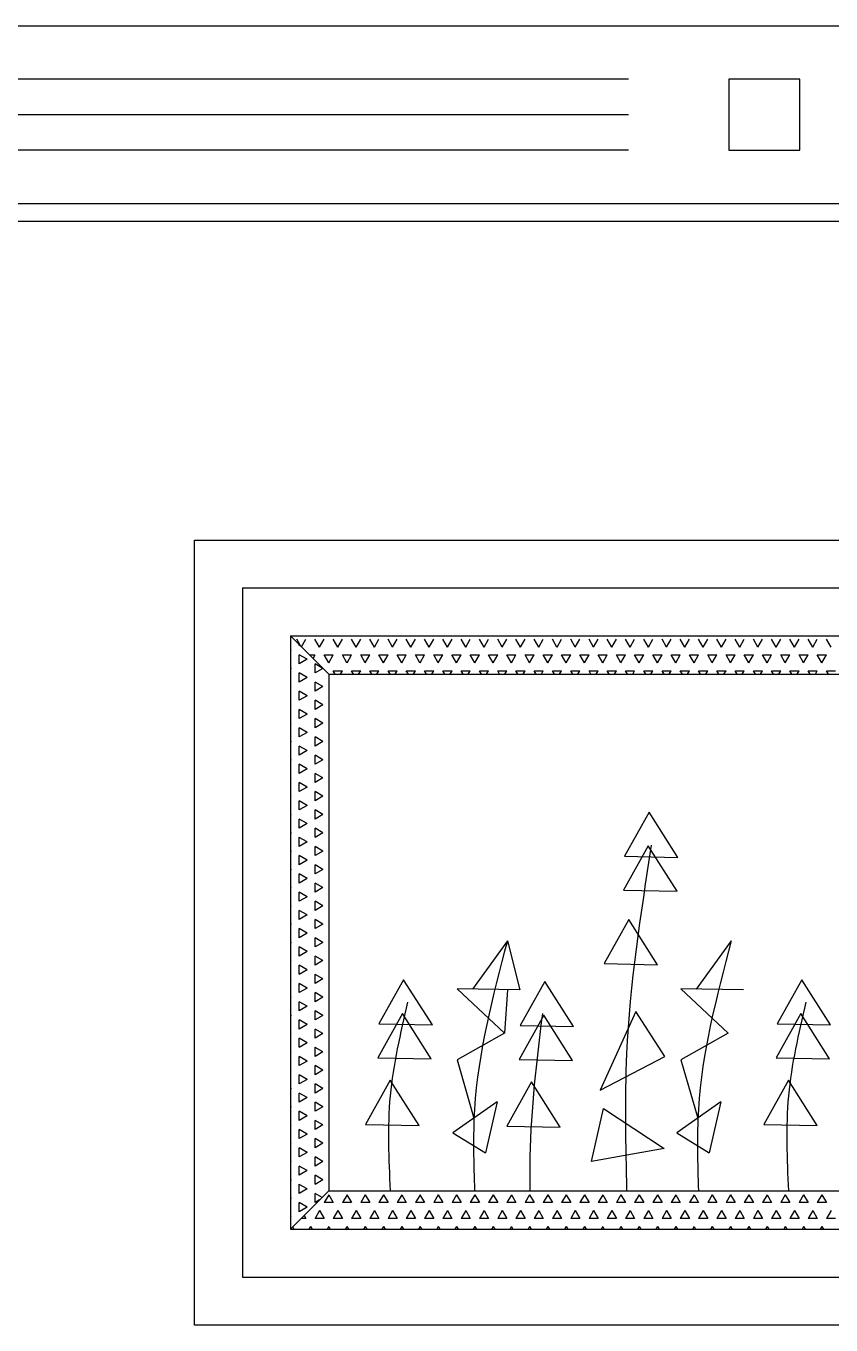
# Model space of a CAD drawing. Header units: inches. Extents: x 11.2 to 54.2, y 16.2 to 41.
# Drawn here: x 43.539 to 44.446, y 31.463 to 32.926 of the extents above; entities that cross this region are included whole.
import ezdxf

# ---------------------------------------------------------------- set-up
doc = ezdxf.new("R2010")
doc.units = ezdxf.units.IN
doc.header["$MEASUREMENT"] = 0
doc.layers.add('02', color=2, linetype='Continuous')
doc.layers.add('1', color=1, linetype='Continuous')

msp = doc.modelspace()

# ---------------------------------------------------------------- linework, layer by layer
at = {"layer": '02'}
for p, q in [((42.2703, 32.9263), (47.0703, 32.9263)), ((43.7826, 32.2932), (43.7826, 31.5168)), ((43.7826, 32.2932), (44.9579, 32.2932)), ((43.8798, 32.196), (43.8366, 32.2392)), ((43.8485, 32.2273), (43.8438, 32.2356)), ((43.8466, 32.2283), (43.8466, 32.2293)), ((43.8472, 32.2286), (43.8466, 32.2283)), ((43.849, 32.2268), (43.8541, 32.2356)), ((43.8695, 32.2266), (43.8643, 32.2356)), ((43.8695, 32.2266), (43.8746, 32.2356)), ((43.8901, 32.2266), (43.8849, 32.2356)), ((43.8901, 32.2266), (43.8952, 32.2356)), ((43.9106, 32.2266), (43.9055, 32.2356)), ((43.9106, 32.2266), (43.9158, 32.2356)), ((43.9312, 32.2266), (43.9261, 32.2356)), ((43.9312, 32.2266), (43.9364, 32.2356)), ((43.9518, 32.2266), (43.9466, 32.2356)), ((43.9518, 32.2266), (43.9569, 32.2356)), ((43.9724, 32.2266), (43.9672, 32.2356)), ((43.9724, 32.2266), (43.9775, 32.2356)), ((43.9929, 32.2266), (43.9878, 32.2356)), ((43.9929, 32.2266), (43.9981, 32.2356)), ((44.0135, 32.2266), (44.0084, 32.2356)), ((44.0135, 32.2266), (44.0187, 32.2356)), ((44.0341, 32.2266), (44.0289, 32.2356)), ((44.0341, 32.2266), (44.0392, 32.2356)), ((44.0547, 32.2266), (44.0495, 32.2356)), ((44.0547, 32.2266), (44.0598, 32.2356)), ((44.0752, 32.2266), (44.0701, 32.2356)), ((44.0752, 32.2266), (44.0804, 32.2356)), ((44.0958, 32.2266), (44.0907, 32.2356)), ((44.0958, 32.2266), (44.101, 32.2356)), ((44.1164, 32.2266), (44.1112, 32.2356)), ((44.1164, 32.2266), (44.1215, 32.2356)), ((44.1369, 32.2266), (44.1318, 32.2356)), ((44.137, 32.2266), (44.1421, 32.2356)), ((44.1575, 32.2266), (44.1524, 32.2356)), ((44.1575, 32.2266), (44.1627, 32.2356)), ((44.1781, 32.2266), (44.173, 32.2356)), ((44.1781, 32.2266), (44.1833, 32.2356)), ((44.1987, 32.2266), (44.1935, 32.2356)), ((44.1987, 32.2266), (44.2038, 32.2356)), ((44.2192, 32.2266), (44.2141, 32.2356)), ((44.2193, 32.2266), (44.2244, 32.2356)), ((44.2398, 32.2266), (44.2347, 32.2356)), ((44.2398, 32.2266), (44.245, 32.2356)), ((44.2604, 32.2266), (44.2553, 32.2356)), ((44.2604, 32.2266), (44.2655, 32.2356)), ((44.281, 32.2266), (44.2758, 32.2356)), ((44.281, 32.2266), (44.2861, 32.2356)), ((44.3015, 32.2266), (44.2964, 32.2356)), ((44.3016, 32.2266), (44.3067, 32.2356)), ((44.3221, 32.2266), (44.317, 32.2356)), ((44.3221, 32.2266), (44.3273, 32.2356)), ((44.3427, 32.2266), (44.3375, 32.2356)), ((44.3427, 32.2266), (44.3478, 32.2356)), ((44.3633, 32.2266), (44.3581, 32.2356)), ((44.3633, 32.2266), (44.3684, 32.2356)), ((44.3838, 32.2266), (44.3787, 32.2356)), ((44.3838, 32.2266), (44.389, 32.2356)), ((44.4044, 32.2266), (44.3993, 32.2356)), ((44.4044, 32.2266), (44.4096, 32.2356)), ((44.425, 32.2266), (44.4198, 32.2356)), ((44.425, 32.2266), (44.4301, 32.2356)), ((44.4456, 32.2266), (44.4404, 32.2356)), ((43.8376, 32.2231), (43.8366, 32.2237)), ((43.8376, 32.2231), (43.8366, 32.2225)), ((43.8555, 32.2128), (43.8465, 32.218)), ((43.8466, 32.2077), (43.8466, 32.218)), ((43.8555, 32.2128), (43.8466, 32.2077)), ((43.8581, 32.2177), (43.8643, 32.2177)), ((43.8621, 32.2138), (43.8644, 32.2177)), ((43.8746, 32.2177), (43.8849, 32.2177)), ((43.8798, 32.2088), (43.8746, 32.2177)), ((43.8798, 32.2088), (43.8849, 32.2177)), ((43.8952, 32.2177), (43.9055, 32.2177)), ((43.9003, 32.2088), (43.8952, 32.2177)), ((43.9004, 32.2088), (43.9055, 32.2177)), ((43.9158, 32.2177), (43.9261, 32.2177)), ((43.9209, 32.2088), (43.9158, 32.2177)), ((43.9209, 32.2088), (43.9261, 32.2177)), ((43.9364, 32.2177), (43.9466, 32.2177)), ((43.9415, 32.2088), (43.9364, 32.2177)), ((43.9415, 32.2088), (43.9467, 32.2177)), ((43.9569, 32.2177), (43.9672, 32.2177)), ((43.9621, 32.2088), (43.9569, 32.2177)), ((43.9621, 32.2088), (43.9672, 32.2177)), ((43.9826, 32.2088), (43.9775, 32.2177)), ((43.9775, 32.2177), (43.9878, 32.2177)), ((43.9827, 32.2088), (43.9878, 32.2177)), ((44.0032, 32.2088), (43.9981, 32.2177)), ((43.9981, 32.2177), (44.0084, 32.2177)), ((44.0032, 32.2088), (44.0084, 32.2177)), ((44.0238, 32.2088), (44.0186, 32.2177)), ((44.0187, 32.2177), (44.0289, 32.2177)), ((44.0238, 32.2088), (44.0289, 32.2177)), ((44.0444, 32.2088), (44.0392, 32.2177)), ((44.0392, 32.2177), (44.0495, 32.2177)), ((44.0444, 32.2088), (44.0495, 32.2177)), ((44.0598, 32.2177), (44.0701, 32.2177)), ((44.0649, 32.2088), (44.0598, 32.2177)), ((44.065, 32.2088), (44.0701, 32.2177)), ((44.0804, 32.2177), (44.0907, 32.2177)), ((44.0855, 32.2088), (44.0804, 32.2177)), ((44.0855, 32.2088), (44.0907, 32.2177)), ((44.1061, 32.2088), (44.1009, 32.2177)), ((44.101, 32.2177), (44.1112, 32.2177)), ((44.1061, 32.2088), (44.1112, 32.2177)), ((44.1267, 32.2088), (44.1215, 32.2177)), ((44.1215, 32.2177), (44.1318, 32.2177)), ((44.1267, 32.2088), (44.1318, 32.2177)), ((44.1472, 32.2088), (44.1421, 32.2177)), ((44.1421, 32.2177), (44.1524, 32.2177)), ((44.1472, 32.2088), (44.1524, 32.2177)), ((44.1678, 32.2088), (44.1627, 32.2177)), ((44.1627, 32.2177), (44.173, 32.2177)), ((44.1678, 32.2088), (44.173, 32.2177)), ((44.1832, 32.2177), (44.1935, 32.2177)), ((44.1884, 32.2088), (44.1832, 32.2177)), ((44.1884, 32.2088), (44.1935, 32.2177)), ((44.209, 32.2088), (44.2038, 32.2177)), ((44.2038, 32.2177), (44.2141, 32.2177)), ((44.209, 32.2088), (44.2141, 32.2177)), ((44.2244, 32.2177), (44.2347, 32.2177)), ((44.2295, 32.2088), (44.2244, 32.2177)), ((44.2295, 32.2088), (44.2347, 32.2177)), ((44.2501, 32.2088), (44.245, 32.2177)), ((44.245, 32.2177), (44.2553, 32.2177)), ((44.2501, 32.2088), (44.2553, 32.2177)), ((44.2707, 32.2088), (44.2655, 32.2177)), ((44.2655, 32.2177), (44.2758, 32.2177)), ((44.2707, 32.2088), (44.2758, 32.2177)), ((44.2861, 32.2177), (44.2964, 32.2177)), ((44.2913, 32.2088), (44.2861, 32.2177)), ((44.2913, 32.2088), (44.2964, 32.2177)), ((44.3118, 32.2088), (44.3067, 32.2177)), ((44.3067, 32.2177), (44.317, 32.2177)), ((44.3118, 32.2088), (44.317, 32.2177)), ((44.3273, 32.2177), (44.3376, 32.2177)), ((44.3324, 32.2088), (44.3273, 32.2177)), ((44.3324, 32.2088), (44.3376, 32.2177)), ((44.3478, 32.2177), (44.3581, 32.2177)), ((44.353, 32.2088), (44.3478, 32.2177)), ((44.353, 32.2088), (44.3581, 32.2177)), ((44.3736, 32.2088), (44.3684, 32.2177)), ((44.3684, 32.2177), (44.3787, 32.2177)), ((44.3736, 32.2088), (44.3787, 32.2177)), ((44.3941, 32.2088), (44.389, 32.2177)), ((44.389, 32.2177), (44.3993, 32.2177)), ((44.3941, 32.2088), (44.3993, 32.2177)), ((44.4147, 32.2088), (44.4096, 32.2177)), ((44.4096, 32.2177), (44.4198, 32.2177)), ((44.4147, 32.2088), (44.4199, 32.2177)), ((44.4301, 32.2177), (44.4404, 32.2177)), ((44.4353, 32.2088), (44.4301, 32.2177)), ((44.4353, 32.2088), (44.4404, 32.2177)), ((43.8376, 32.2026), (43.8366, 32.2031)), ((43.8376, 32.2026), (43.8366, 32.202)), ((43.8555, 32.1923), (43.8465, 32.1974)), ((43.8466, 32.1871), (43.8466, 32.1974)), ((43.8644, 32.1974), (43.8644, 32.2077)), ((43.8733, 32.2026), (43.8644, 32.2077)), ((43.8733, 32.2026), (43.8644, 32.1974)), ((43.8798, 32.196), (43.8798, 31.614)), ((43.8798, 32.196), (44.8607, 32.196)), ((43.8849, 32.1999), (43.8952, 32.1999)), ((43.8872, 32.196), (43.8849, 32.1999)), ((43.893, 32.196), (43.8952, 32.1999)), ((43.9077, 32.196), (43.9055, 32.1999)), ((43.9055, 32.1999), (43.9158, 32.1999)), ((43.9135, 32.196), (43.9158, 32.1999)), ((43.9283, 32.196), (43.9261, 32.1999)), ((43.9261, 32.1999), (43.9364, 32.1999)), ((43.9341, 32.196), (43.9364, 32.1999)), ((43.9489, 32.196), (43.9466, 32.1999)), ((43.9466, 32.1999), (43.9569, 32.1999)), ((43.9547, 32.196), (43.9569, 32.1999)), ((43.9672, 32.1999), (43.9775, 32.1999)), ((43.9695, 32.196), (43.9672, 32.1999)), ((43.9753, 32.196), (43.9775, 32.1999)), ((43.9878, 32.1999), (43.9981, 32.1999)), ((43.99, 32.196), (43.9878, 32.1999)), ((43.9958, 32.196), (43.9981, 32.1999)), ((44.0106, 32.196), (44.0084, 32.1999)), ((44.0084, 32.1999), (44.0187, 32.1999)), ((44.0164, 32.196), (44.0187, 32.1999)), ((44.0289, 32.1999), (44.0392, 32.1999)), ((44.0312, 32.196), (44.0289, 32.1999)), ((44.037, 32.196), (44.0392, 32.1999)), ((44.0518, 32.196), (44.0495, 32.1999)), ((44.0495, 32.1999), (44.0598, 32.1999)), ((44.0576, 32.196), (44.0598, 32.1999)), ((44.0723, 32.196), (44.0701, 32.1999)), ((44.0701, 32.1999), (44.0804, 32.1999)), ((44.0781, 32.196), (44.0804, 32.1999)), ((44.0907, 32.1999), (44.101, 32.1999)), ((44.0929, 32.196), (44.0907, 32.1999)), ((44.0987, 32.196), (44.101, 32.1999)), ((44.1112, 32.1999), (44.1215, 32.1999)), ((44.1135, 32.196), (44.1112, 32.1999)), ((44.1193, 32.196), (44.1215, 32.1999)), ((44.1318, 32.1999), (44.1421, 32.1999)), ((44.1341, 32.196), (44.1318, 32.1999)), ((44.1399, 32.196), (44.1421, 32.1999)), ((44.1546, 32.196), (44.1524, 32.1999)), ((44.1524, 32.1999), (44.1627, 32.1999)), ((44.1604, 32.196), (44.1627, 32.1999)), ((44.1752, 32.196), (44.173, 32.1999)), ((44.173, 32.1999), (44.1832, 32.1999)), ((44.181, 32.196), (44.1833, 32.1999)), ((44.1935, 32.1999), (44.2038, 32.1999)), ((44.1958, 32.196), (44.1935, 32.1999)), ((44.2016, 32.196), (44.2038, 32.1999)), ((44.2141, 32.1999), (44.2244, 32.1999)), ((44.2163, 32.196), (44.2141, 32.1999)), ((44.2222, 32.196), (44.2244, 32.1999)), ((44.2347, 32.1999), (44.245, 32.1999)), ((44.2369, 32.196), (44.2347, 32.1999)), ((44.2427, 32.196), (44.245, 32.1999)), ((44.2553, 32.1999), (44.2655, 32.1999)), ((44.2575, 32.196), (44.2553, 32.1999)), ((44.2633, 32.196), (44.2655, 32.1999)), ((44.2781, 32.196), (44.2758, 32.1999)), ((44.2758, 32.1999), (44.2861, 32.1999)), ((44.2839, 32.196), (44.2861, 32.1999)), ((44.2964, 32.1999), (44.3067, 32.1999)), ((44.2986, 32.196), (44.2964, 32.1999)), ((44.3044, 32.196), (44.3067, 32.1999)), ((44.3192, 32.196), (44.317, 32.1999)), ((44.317, 32.1999), (44.3273, 32.1999)), ((44.325, 32.196), (44.3273, 32.1999)), ((44.3398, 32.196), (44.3375, 32.1999)), ((44.3376, 32.1999), (44.3478, 32.1999)), ((44.3456, 32.196), (44.3478, 32.1999)), ((44.3581, 32.1999), (44.3684, 32.1999)), ((44.3604, 32.196), (44.3581, 32.1999)), ((44.3662, 32.196), (44.3684, 32.1999)), ((44.3787, 32.1999), (44.389, 32.1999)), ((44.3809, 32.196), (44.3787, 32.1999)), ((44.3867, 32.196), (44.389, 32.1999)), ((44.3993, 32.1999), (44.4096, 32.1999)), ((44.4015, 32.196), (44.3993, 32.1999)), ((44.4073, 32.196), (44.4096, 32.1999)), ((44.4221, 32.196), (44.4198, 32.1999)), ((44.4198, 32.1999), (44.4301, 32.1999)), ((44.4279, 32.196), (44.4301, 32.1999)), ((44.4404, 32.1999), (44.4507, 32.1999)), ((44.4427, 32.196), (44.4404, 32.1999)), ((43.8376, 32.182), (43.8366, 32.1826)), ((43.8376, 32.182), (43.8366, 32.1814)), ((43.8555, 32.1923), (43.8466, 32.1871)), ((43.8644, 32.1768), (43.8644, 32.1871)), ((43.8733, 32.182), (43.8644, 32.1871)), ((43.8733, 32.182), (43.8644, 32.1768)), ((43.8555, 32.1717), (43.8465, 32.1768)), ((43.8466, 32.1666), (43.8466, 32.1768)), ((43.8555, 32.1717), (43.8466, 32.1666)), ((43.8733, 32.1614), (43.8644, 32.1666)), ((43.8644, 32.1563), (43.8644, 32.1666)), ((43.8376, 32.1614), (43.8366, 32.162)), ((43.8376, 32.1614), (43.8366, 32.1608)), ((43.8555, 32.1511), (43.8465, 32.1563)), ((43.8466, 32.146), (43.8466, 32.1563)), ((43.8733, 32.1614), (43.8644, 32.1563)), ((43.8376, 32.1408), (43.8366, 32.1414)), ((43.8376, 32.1408), (43.8366, 32.1402)), ((43.8555, 32.1511), (43.8466, 32.146)), ((43.8733, 32.1408), (43.8644, 32.146)), ((43.8644, 32.1357), (43.8644, 32.146)), ((43.8733, 32.1408), (43.8644, 32.1357)), ((43.8555, 32.1305), (43.8465, 32.1357)), ((43.8466, 32.1254), (43.8466, 32.1357)), ((43.8555, 32.1305), (43.8466, 32.1254)), ((43.8644, 32.1151), (43.8644, 32.1254)), ((43.8733, 32.1203), (43.8644, 32.1254)), ((43.8376, 32.1203), (43.8366, 32.1208)), ((43.8376, 32.1203), (43.8366, 32.1197)), ((43.8555, 32.11), (43.8465, 32.1151)), ((43.8466, 32.1048), (43.8466, 32.1151)), ((43.8555, 32.11), (43.8466, 32.1048)), ((43.8733, 32.1203), (43.8644, 32.1151)), ((43.8376, 32.0997), (43.8366, 32.1003)), ((43.8376, 32.0997), (43.8366, 32.0991)), ((43.8555, 32.0894), (43.8465, 32.0945)), ((43.8466, 32.0843), (43.8466, 32.0946)), ((43.8733, 32.0997), (43.8644, 32.1048)), ((43.8644, 32.0946), (43.8644, 32.1048)), ((43.8733, 32.0997), (43.8644, 32.0945)), ((43.8376, 32.0791), (43.8366, 32.0797)), ((43.8376, 32.0791), (43.8366, 32.0785)), ((43.8555, 32.0894), (43.8466, 32.0843)), ((43.8644, 32.074), (43.8644, 32.0843)), ((43.8733, 32.0791), (43.8644, 32.0843)), ((43.8733, 32.0791), (43.8644, 32.074)), ((43.8555, 32.0688), (43.8465, 32.074)), ((43.8466, 32.0637), (43.8466, 32.074)), ((43.8555, 32.0688), (43.8466, 32.0637)), ((43.8376, 32.0585), (43.8366, 32.0591)), ((43.8376, 32.0585), (43.8366, 32.0579)), ((43.8555, 32.0483), (43.8465, 32.0534)), ((43.8466, 32.0431), (43.8466, 32.0534)), ((43.8733, 32.0585), (43.8644, 32.0637)), ((43.8644, 32.0534), (43.8644, 32.0637)), ((43.8733, 32.0585), (43.8644, 32.0534)), ((43.8376, 32.038), (43.8366, 32.0386)), ((43.8376, 32.038), (43.8366, 32.0374)), ((43.8555, 32.0483), (43.8466, 32.0431)), ((43.8733, 32.038), (43.8644, 32.0431)), ((43.8644, 32.0328), (43.8644, 32.0431)), ((43.8733, 32.038), (43.8644, 32.0328)), ((44.2408, 32.0406), (44.213, 31.9909)), ((44.2732, 31.9897), (44.2408, 32.0406)), ((43.8555, 32.0277), (43.8465, 32.0328)), ((43.8466, 32.0225), (43.8466, 32.0328)), ((43.8555, 32.0277), (43.8466, 32.0225)), ((43.8644, 32.0123), (43.8644, 32.0225)), ((43.8733, 32.0174), (43.8644, 32.0225)), ((43.8376, 32.0174), (43.8366, 32.018)), ((43.8376, 32.0174), (43.8366, 32.0168)), ((43.8555, 32.0071), (43.8465, 32.0122)), ((43.8466, 32.002), (43.8466, 32.0123)), ((43.8555, 32.0071), (43.8466, 32.002)), ((43.8733, 32.0174), (43.8644, 32.0122)), ((43.8376, 31.9968), (43.8366, 31.9974)), ((43.8376, 31.9968), (43.8366, 31.9962)), ((43.8555, 31.9865), (43.8465, 31.9917)), ((43.8466, 31.9814), (43.8466, 31.9917)), ((43.8644, 31.9917), (43.8644, 32.002)), ((43.8733, 31.9968), (43.8644, 32.002)), ((43.8733, 31.9968), (43.8644, 31.9917)), ((44.2397, 32.0025), (44.2119, 31.9527)), ((44.213, 31.9909), (44.2732, 31.9897)), ((44.2721, 31.9516), (44.2397, 32.0025)), ((43.8376, 31.9762), (43.8366, 31.9768)), ((43.8376, 31.9762), (43.8366, 31.9756)), ((43.8555, 31.9865), (43.8466, 31.9814)), ((43.8733, 31.9762), (43.8644, 31.9814)), ((43.8644, 31.9711), (43.8644, 31.9814)), ((43.8733, 31.9762), (43.8644, 31.9711)), ((43.8555, 31.966), (43.8465, 31.9711)), ((43.8466, 31.9608), (43.8466, 31.9711)), ((43.8555, 31.966), (43.8466, 31.9608)), ((43.8376, 31.9557), (43.8366, 31.9563)), ((43.8376, 31.9557), (43.8366, 31.9551)), ((43.8555, 31.9454), (43.8465, 31.9505)), ((43.8466, 31.9402), (43.8466, 31.9505)), ((43.8733, 31.9557), (43.8644, 31.9608)), ((43.8644, 31.9505), (43.8644, 31.9608)), ((43.8733, 31.9557), (43.8644, 31.9505)), ((44.2119, 31.9527), (44.2721, 31.9516)), ((43.8376, 31.9351), (43.8366, 31.9357)), ((43.8376, 31.9351), (43.8366, 31.9345)), ((43.8555, 31.9454), (43.8466, 31.9402)), ((43.8733, 31.9351), (43.8644, 31.9402)), ((43.8644, 31.93), (43.8644, 31.9402)), ((43.8733, 31.9351), (43.8644, 31.93)), ((43.8555, 31.9248), (43.8465, 31.93)), ((43.8466, 31.9197), (43.8466, 31.93)), ((43.8555, 31.9248), (43.8466, 31.9197)), ((43.8733, 31.9145), (43.8644, 31.9197)), ((43.8644, 31.9094), (43.8644, 31.9197)), ((44.2179, 31.9197), (44.1901, 31.87)), ((44.2503, 31.8688), (44.2179, 31.9197)), ((43.8376, 31.9145), (43.8366, 31.9151)), ((43.8376, 31.9145), (43.8366, 31.9139)), ((43.8555, 31.9042), (43.8465, 31.9094)), ((43.8466, 31.8991), (43.8466, 31.9094)), ((43.8555, 31.9042), (43.8466, 31.8991)), ((43.8733, 31.9145), (43.8644, 31.9094)), ((43.8376, 31.8939), (43.8366, 31.8945)), ((43.8376, 31.8939), (43.8366, 31.8934)), ((43.8555, 31.8837), (43.8465, 31.8888)), ((43.8466, 31.8785), (43.8466, 31.8888)), ((43.8644, 31.8888), (43.8644, 31.8991)), ((43.8733, 31.8939), (43.8644, 31.8991)), ((43.8733, 31.8939), (43.8644, 31.8888)), ((44.081, 31.8958), (44.0417, 31.8411)), ((44.081, 31.8958), (44.0949, 31.8403)), ((44.3332, 31.8958), (44.2938, 31.8411)), ((43.8376, 31.8734), (43.8366, 31.874)), ((43.8555, 31.8837), (43.8466, 31.8785)), ((43.8733, 31.8734), (43.8644, 31.8785)), ((43.8644, 31.8682), (43.8644, 31.8785)), ((43.8376, 31.8734), (43.8366, 31.8728)), ((43.8555, 31.8631), (43.8465, 31.8682)), ((43.8466, 31.858), (43.8466, 31.8682)), ((43.8555, 31.8631), (43.8466, 31.8579)), ((43.8733, 31.8734), (43.8644, 31.8682)), ((44.1901, 31.87), (44.2503, 31.8688)), ((43.8376, 31.8528), (43.8366, 31.8534)), ((43.8376, 31.8528), (43.8366, 31.8522)), ((43.8555, 31.8425), (43.8465, 31.8477)), ((43.8466, 31.8374), (43.8466, 31.8477)), ((43.8644, 31.8477), (43.8644, 31.858)), ((43.8733, 31.8528), (43.8644, 31.8579)), ((43.8733, 31.8528), (43.8644, 31.8477)), ((43.9641, 31.8518), (43.9363, 31.8021)), ((43.9965, 31.8009), (43.9641, 31.8518)), ((44.1232, 31.8499), (44.0954, 31.8002)), ((44.1556, 31.799), (44.1232, 31.8499)), ((44.4127, 31.8518), (44.3849, 31.8021)), ((44.4451, 31.8009), (44.4127, 31.8518)), ((43.8376, 31.8322), (43.8366, 31.8328)), ((43.8376, 31.8322), (43.8366, 31.8316)), ((43.8555, 31.8425), (43.8466, 31.8374)), ((43.8733, 31.8322), (43.8644, 31.8374)), ((43.8644, 31.8271), (43.8644, 31.8374)), ((43.8733, 31.8322), (43.8644, 31.8271)), ((44.0243, 31.8414), (44.0776, 31.7917)), ((44.0949, 31.8403), (44.0243, 31.8414)), ((44.0811, 31.8405), (44.0776, 31.7917)), ((44.3471, 31.8403), (44.2765, 31.8414)), ((44.2765, 31.8414), (44.3297, 31.7917)), ((43.8555, 31.8219), (43.8465, 31.8271)), ((43.8466, 31.8168), (43.8466, 31.8271)), ((43.8555, 31.8219), (43.8466, 31.8168)), ((43.8644, 31.8065), (43.8644, 31.8168)), ((43.8733, 31.8117), (43.8644, 31.8168)), ((44.2258, 31.8162), (44.1856, 31.7274)), ((44.2583, 31.7653), (44.2258, 31.8162)), ((43.8376, 31.8117), (43.8366, 31.8122)), ((43.8376, 31.8117), (43.8366, 31.8111)), ((43.8555, 31.8014), (43.8465, 31.8065)), ((43.8466, 31.7962), (43.8466, 31.8065)), ((43.8555, 31.8014), (43.8466, 31.7962)), ((43.8733, 31.8117), (43.8644, 31.8065)), ((43.9629, 31.8137), (43.9351, 31.7639)), ((43.9363, 31.8021), (43.9965, 31.8009)), ((43.9953, 31.7627), (43.9629, 31.8137)), ((44.122, 31.8118), (44.0942, 31.762)), ((44.1545, 31.7608), (44.122, 31.8118)), ((44.4115, 31.8137), (44.3837, 31.7639)), ((44.3849, 31.8021), (44.4451, 31.8009)), ((44.444, 31.7627), (44.4115, 31.8137)), ((43.8376, 31.7911), (43.8366, 31.7917)), ((43.8376, 31.7911), (43.8366, 31.7905)), ((43.8733, 31.7911), (43.8644, 31.7962)), ((43.8644, 31.7859), (43.8644, 31.7962)), ((43.8733, 31.7911), (43.8644, 31.7859)), ((44.0776, 31.7917), (44.0243, 31.7616)), ((44.0954, 31.8002), (44.1556, 31.799)), ((44.3297, 31.7917), (44.2765, 31.7616)), ((43.8555, 31.7808), (43.8465, 31.7859)), ((43.8466, 31.7757), (43.8466, 31.7859)), ((43.8555, 31.7808), (43.8466, 31.7756)), ((43.8644, 31.7654), (43.8644, 31.7757)), ((43.8733, 31.7705), (43.8644, 31.7756)), ((43.8376, 31.7705), (43.8366, 31.7711)), ((43.8376, 31.7705), (43.8366, 31.7699)), ((43.8555, 31.7602), (43.8465, 31.7654)), ((43.8466, 31.7551), (43.8466, 31.7654)), ((43.8555, 31.7602), (43.8466, 31.7551)), ((43.8733, 31.7705), (43.8644, 31.7654)), ((43.9351, 31.7639), (43.9953, 31.7627)), ((44.0243, 31.7616), (44.0434, 31.696)), ((44.0942, 31.762), (44.1545, 31.7608)), ((44.1856, 31.7274), (44.2583, 31.7653)), ((44.2765, 31.7616), (44.2956, 31.696)), ((44.3837, 31.7639), (44.444, 31.7627)), ((43.8376, 31.7499), (43.8366, 31.7505)), ((43.8376, 31.7499), (43.8366, 31.7493)), ((43.8555, 31.7396), (43.8465, 31.7448)), ((43.8466, 31.7345), (43.8466, 31.7448)), ((43.8644, 31.7448), (43.8644, 31.7551)), ((43.8733, 31.7499), (43.8644, 31.7551)), ((43.8733, 31.7499), (43.8644, 31.7448)), ((43.8376, 31.7294), (43.8366, 31.7299)), ((43.8376, 31.7294), (43.8366, 31.7288)), ((43.8555, 31.7396), (43.8466, 31.7345)), ((43.8733, 31.7294), (43.8644, 31.7345)), ((43.8644, 31.7242), (43.8644, 31.7345)), ((43.8733, 31.7294), (43.8644, 31.7242)), ((43.9491, 31.7387), (43.9213, 31.6889)), ((43.9815, 31.6878), (43.9491, 31.7387)), ((44.1082, 31.7368), (44.0804, 31.687)), ((44.1406, 31.6859), (44.1082, 31.7368)), ((44.3977, 31.7387), (44.3699, 31.6889)), ((44.4301, 31.6878), (44.3977, 31.7387)), ((43.8555, 31.7191), (43.8465, 31.7242)), ((43.8466, 31.7139), (43.8466, 31.7242)), ((43.8555, 31.7191), (43.8466, 31.7139)), ((43.8644, 31.7036), (43.8644, 31.7139)), ((43.8733, 31.7088), (43.8644, 31.7139)), ((44.0694, 31.7142), (44.0197, 31.6794)), ((44.0694, 31.7142), (44.0563, 31.6569)), ((44.3216, 31.7142), (44.2718, 31.6794)), ((44.3216, 31.7142), (44.3085, 31.6569)), ((43.8376, 31.7088), (43.8366, 31.7094)), ((43.8376, 31.7088), (43.8366, 31.7082)), ((43.8555, 31.6985), (43.8465, 31.7036)), ((43.8466, 31.6934), (43.8466, 31.7036)), ((43.8555, 31.6985), (43.8466, 31.6934)), ((43.8733, 31.7088), (43.8644, 31.7036)), ((44.1758, 31.6469), (44.1892, 31.7067)), ((44.1892, 31.7067), (44.2576, 31.6616)), ((43.8376, 31.6882), (43.8366, 31.6888)), ((43.8376, 31.6882), (43.8366, 31.6876)), ((43.8733, 31.6882), (43.8644, 31.6934)), ((43.8644, 31.6831), (43.8644, 31.6934)), ((43.8733, 31.6882), (43.8644, 31.6831)), ((43.9213, 31.6889), (43.9815, 31.6878)), ((44.0804, 31.687), (44.1406, 31.6859)), ((44.3699, 31.6889), (44.4301, 31.6878)), ((43.8555, 31.6779), (43.8465, 31.6831)), ((43.8466, 31.6728), (43.8466, 31.6831)), ((43.8555, 31.6779), (43.8466, 31.6728)), ((43.8733, 31.6676), (43.8644, 31.6728)), ((43.8644, 31.6625), (43.8644, 31.6728)), ((44.0197, 31.6794), (44.0563, 31.6569)), ((44.2718, 31.6794), (44.3085, 31.6569)), ((43.8376, 31.6676), (43.8366, 31.6682)), ((43.8376, 31.6676), (43.8366, 31.667)), ((43.8555, 31.6573), (43.8465, 31.6625)), ((43.8466, 31.6522), (43.8466, 31.6625)), ((43.8555, 31.6573), (43.8466, 31.6522)), ((43.8733, 31.6676), (43.8644, 31.6625)), ((44.2576, 31.6616), (44.1758, 31.6469)), ((43.8376, 31.6471), (43.8366, 31.6476)), ((43.8376, 31.6471), (43.8366, 31.6465)), ((43.8555, 31.6368), (43.8465, 31.6419)), ((43.8466, 31.6316), (43.8466, 31.6419)), ((43.8733, 31.6471), (43.8644, 31.6522)), ((43.8644, 31.6419), (43.8644, 31.6522)), ((43.8733, 31.6471), (43.8644, 31.6419)), ((43.8376, 31.6265), (43.8366, 31.6271)), ((43.8376, 31.6265), (43.8366, 31.6259)), ((43.8555, 31.6368), (43.8466, 31.6316)), ((43.8644, 31.6214), (43.8644, 31.6316)), ((43.8733, 31.6265), (43.8644, 31.6316)), ((43.8733, 31.6265), (43.8644, 31.6213)), ((43.8798, 31.614), (43.8366, 31.5708)), ((43.8555, 31.6162), (43.8465, 31.6213)), ((43.8466, 31.6111), (43.8466, 31.6214)), ((43.8555, 31.6162), (43.8466, 31.6111)), ((43.8644, 31.6008), (43.8644, 31.6111)), ((43.8723, 31.6065), (43.8644, 31.6111)), ((43.8798, 31.614), (44.8607, 31.614)), ((43.8376, 31.6059), (43.8366, 31.6065)), ((43.8376, 31.6059), (43.8366, 31.6053)), ((43.8555, 31.5956), (43.8465, 31.6008)), ((43.8466, 31.5905), (43.8466, 31.6008)), ((43.8695, 31.6037), (43.8644, 31.6008)), ((43.8798, 31.6096), (43.8746, 31.6007)), ((43.8849, 31.6007), (43.8746, 31.6007)), ((43.8798, 31.6096), (43.8849, 31.6007)), ((43.9004, 31.6096), (43.8952, 31.6007)), ((43.9055, 31.6007), (43.8952, 31.6007)), ((43.9003, 31.6096), (43.9055, 31.6007)), ((43.9209, 31.6096), (43.9158, 31.6007)), ((43.9261, 31.6007), (43.9158, 31.6007)), ((43.9209, 31.6096), (43.9261, 31.6007)), ((43.9415, 31.6096), (43.9364, 31.6007)), ((43.9466, 31.6007), (43.9364, 31.6007)), ((43.9415, 31.6096), (43.9466, 31.6007)), ((43.9621, 31.6096), (43.9569, 31.6007)), ((43.9672, 31.6007), (43.9569, 31.6007)), ((43.9621, 31.6096), (43.9672, 31.6007)), ((43.9827, 31.6096), (43.9775, 31.6007)), ((43.9878, 31.6007), (43.9775, 31.6007)), ((43.9826, 31.6096), (43.9878, 31.6007)), ((44.0032, 31.6096), (43.9981, 31.6007)), ((44.0084, 31.6007), (43.9981, 31.6007)), ((44.0032, 31.6096), (44.0084, 31.6007)), ((44.0238, 31.6096), (44.0187, 31.6007)), ((44.0289, 31.6007), (44.0187, 31.6007)), ((44.0238, 31.6096), (44.0289, 31.6007)), ((44.0444, 31.6096), (44.0392, 31.6007)), ((44.0495, 31.6007), (44.0392, 31.6007)), ((44.0444, 31.6096), (44.0495, 31.6007)), ((44.065, 31.6096), (44.0598, 31.6007)), ((44.0701, 31.6007), (44.0598, 31.6007)), ((44.0649, 31.6096), (44.0701, 31.6007)), ((44.0855, 31.6096), (44.0804, 31.6007)), ((44.0907, 31.6007), (44.0804, 31.6007)), ((44.0855, 31.6096), (44.0907, 31.6007)), ((44.1061, 31.6096), (44.101, 31.6007)), ((44.1112, 31.6007), (44.101, 31.6007)), ((44.1061, 31.6096), (44.1112, 31.6007)), ((44.1267, 31.6096), (44.1215, 31.6007)), ((44.1318, 31.6007), (44.1215, 31.6007)), ((44.1267, 31.6096), (44.1318, 31.6007)), ((44.1472, 31.6096), (44.1421, 31.6007)), ((44.1524, 31.6007), (44.1421, 31.6007)), ((44.1472, 31.6096), (44.1524, 31.6007)), ((44.1678, 31.6096), (44.1627, 31.6007)), ((44.173, 31.6007), (44.1627, 31.6007)), ((44.1678, 31.6096), (44.173, 31.6007)), ((44.1935, 31.6007), (44.1832, 31.6007)), ((44.1884, 31.6096), (44.1833, 31.6007)), ((44.1884, 31.6096), (44.1935, 31.6007)), ((44.209, 31.6096), (44.2038, 31.6007)), ((44.2141, 31.6007), (44.2038, 31.6007)), ((44.209, 31.6096), (44.2141, 31.6007)), ((44.2295, 31.6096), (44.2244, 31.6007)), ((44.2347, 31.6007), (44.2244, 31.6007)), ((44.2295, 31.6096), (44.2347, 31.6007)), ((44.2501, 31.6096), (44.245, 31.6007)), ((44.2553, 31.6007), (44.245, 31.6007)), ((44.2501, 31.6096), (44.2553, 31.6007)), ((44.2707, 31.6096), (44.2655, 31.6007)), ((44.2758, 31.6007), (44.2655, 31.6007)), ((44.2707, 31.6096), (44.2758, 31.6007)), ((44.2913, 31.6096), (44.2861, 31.6007)), ((44.2964, 31.6007), (44.2861, 31.6007)), ((44.2913, 31.6096), (44.2964, 31.6007)), ((44.3118, 31.6096), (44.3067, 31.6007)), ((44.317, 31.6007), (44.3067, 31.6007)), ((44.3118, 31.6096), (44.317, 31.6007)), ((44.3324, 31.6096), (44.3273, 31.6007)), ((44.3376, 31.6007), (44.3273, 31.6007)), ((44.3324, 31.6096), (44.3375, 31.6007)), ((44.353, 31.6096), (44.3478, 31.6007)), ((44.3581, 31.6007), (44.3478, 31.6007)), ((44.353, 31.6096), (44.3581, 31.6007)), ((44.3736, 31.6096), (44.3684, 31.6007)), ((44.3787, 31.6007), (44.3684, 31.6007)), ((44.3736, 31.6096), (44.3787, 31.6007)), ((44.3941, 31.6096), (44.389, 31.6007)), ((44.3993, 31.6007), (44.389, 31.6007)), ((44.3941, 31.6096), (44.3993, 31.6007)), ((44.4147, 31.6096), (44.4096, 31.6007)), ((44.4198, 31.6007), (44.4096, 31.6007)), ((44.4147, 31.6096), (44.4198, 31.6007)), ((44.4353, 31.6096), (44.4301, 31.6007)), ((44.4404, 31.6007), (44.4301, 31.6007)), ((44.4353, 31.6096), (44.4404, 31.6007)), ((43.8376, 31.5853), (43.8366, 31.5859)), ((43.8376, 31.5853), (43.8366, 31.5847)), ((43.8555, 31.5956), (43.8466, 31.5905)), ((43.8541, 31.5829), (43.8487, 31.5829)), ((43.8521, 31.5863), (43.8541, 31.5829)), ((43.8746, 31.5829), (43.8643, 31.5829)), ((43.8695, 31.5918), (43.8644, 31.5829)), ((43.8695, 31.5918), (43.8746, 31.5829)), ((43.8901, 31.5918), (43.8849, 31.5829)), ((43.8952, 31.5829), (43.8849, 31.5829)), ((43.8901, 31.5918), (43.8952, 31.5829)), ((43.9106, 31.5918), (43.9055, 31.5829)), ((43.9158, 31.5829), (43.9055, 31.5829)), ((43.9106, 31.5918), (43.9158, 31.5829)), ((43.9312, 31.5918), (43.9261, 31.5829)), ((43.9364, 31.5829), (43.9261, 31.5829)), ((43.9312, 31.5918), (43.9364, 31.5829)), ((43.9569, 31.5829), (43.9466, 31.5829)), ((43.9518, 31.5918), (43.9467, 31.5829)), ((43.9518, 31.5918), (43.9569, 31.5829)), ((43.9724, 31.5918), (43.9672, 31.5829)), ((43.9775, 31.5829), (43.9672, 31.5829)), ((43.9724, 31.5918), (43.9775, 31.5829)), ((43.9929, 31.5918), (43.9878, 31.5829)), ((43.9981, 31.5829), (43.9878, 31.5829)), ((43.9929, 31.5918), (43.9981, 31.5829)), ((44.0135, 31.5918), (44.0084, 31.5829)), ((44.0187, 31.5829), (44.0084, 31.5829)), ((44.0135, 31.5918), (44.0186, 31.5829)), ((44.0341, 31.5918), (44.0289, 31.5829)), ((44.0392, 31.5829), (44.0289, 31.5829)), ((44.0341, 31.5918), (44.0392, 31.5829)), ((44.0547, 31.5918), (44.0495, 31.5829)), ((44.0598, 31.5829), (44.0495, 31.5829)), ((44.0547, 31.5918), (44.0598, 31.5829)), ((44.0752, 31.5918), (44.0701, 31.5829)), ((44.0804, 31.5829), (44.0701, 31.5829)), ((44.0752, 31.5918), (44.0804, 31.5829)), ((44.0958, 31.5918), (44.0907, 31.5829)), ((44.101, 31.5829), (44.0907, 31.5829)), ((44.0958, 31.5918), (44.1009, 31.5829)), ((44.1164, 31.5918), (44.1112, 31.5829)), ((44.1215, 31.5829), (44.1112, 31.5829)), ((44.1164, 31.5918), (44.1215, 31.5829)), ((44.137, 31.5918), (44.1318, 31.5829)), ((44.1421, 31.5829), (44.1318, 31.5829)), ((44.1369, 31.5918), (44.1421, 31.5829)), ((44.1575, 31.5918), (44.1524, 31.5829)), ((44.1627, 31.5829), (44.1524, 31.5829)), ((44.1575, 31.5918), (44.1627, 31.5829)), ((44.1781, 31.5918), (44.173, 31.5829)), ((44.1832, 31.5829), (44.173, 31.5829)), ((44.1781, 31.5918), (44.1832, 31.5829)), ((44.1987, 31.5918), (44.1935, 31.5829)), ((44.2038, 31.5829), (44.1935, 31.5829)), ((44.1987, 31.5918), (44.2038, 31.5829)), ((44.2193, 31.5918), (44.2141, 31.5829)), ((44.2244, 31.5829), (44.2141, 31.5829)), ((44.2192, 31.5918), (44.2244, 31.5829)), ((44.2398, 31.5918), (44.2347, 31.5829)), ((44.245, 31.5829), (44.2347, 31.5829)), ((44.2398, 31.5918), (44.245, 31.5829)), ((44.2604, 31.5918), (44.2553, 31.5829)), ((44.2655, 31.5829), (44.2553, 31.5829)), ((44.2604, 31.5918), (44.2655, 31.5829)), ((44.281, 31.5918), (44.2758, 31.5829)), ((44.2861, 31.5829), (44.2758, 31.5829)), ((44.281, 31.5918), (44.2861, 31.5829)), ((44.3016, 31.5918), (44.2964, 31.5829)), ((44.3067, 31.5829), (44.2964, 31.5829)), ((44.3015, 31.5918), (44.3067, 31.5829)), ((44.3221, 31.5918), (44.317, 31.5829)), ((44.3273, 31.5829), (44.317, 31.5829)), ((44.3221, 31.5918), (44.3273, 31.5829)), ((44.3427, 31.5918), (44.3376, 31.5829)), ((44.3478, 31.5829), (44.3376, 31.5829)), ((44.3427, 31.5918), (44.3478, 31.5829)), ((44.3633, 31.5918), (44.3581, 31.5829)), ((44.3684, 31.5829), (44.3581, 31.5829)), ((44.3633, 31.5918), (44.3684, 31.5829)), ((44.3838, 31.5918), (44.3787, 31.5829)), ((44.389, 31.5829), (44.3787, 31.5829)), ((44.3838, 31.5918), (44.389, 31.5829)), ((44.4044, 31.5918), (44.3993, 31.5829)), ((44.4096, 31.5829), (44.3993, 31.5829)), ((44.4044, 31.5918), (44.4096, 31.5829)), ((44.4301, 31.5829), (44.4198, 31.5829)), ((44.425, 31.5918), (44.4199, 31.5829)), ((44.425, 31.5918), (44.4301, 31.5829)), ((44.4456, 31.5918), (44.4404, 31.5829)), ((44.4507, 31.5829), (44.4404, 31.5829)), ((43.8371, 31.5713), (43.8368, 31.5708)), ((43.839, 31.5733), (43.8404, 31.5708)), ((43.8592, 31.574), (43.8574, 31.5708)), ((43.8592, 31.574), (43.861, 31.5708)), ((43.8798, 31.574), (43.878, 31.5708)), ((43.8798, 31.574), (43.8816, 31.5708)), ((43.9004, 31.574), (43.8985, 31.5708)), ((43.9003, 31.574), (43.9022, 31.5708)), ((43.9209, 31.574), (43.9191, 31.5708)), ((43.9209, 31.574), (43.9227, 31.5708)), ((43.9415, 31.574), (43.9397, 31.5708)), ((43.9415, 31.574), (43.9433, 31.5708)), ((43.9621, 31.574), (43.9603, 31.5708)), ((43.9621, 31.574), (43.9639, 31.5708)), ((43.9827, 31.574), (43.9808, 31.5708)), ((43.9826, 31.574), (43.9845, 31.5708)), ((44.0032, 31.574), (44.0014, 31.5708)), ((44.0032, 31.574), (44.005, 31.5708)), ((44.0238, 31.574), (44.022, 31.5708)), ((44.0238, 31.574), (44.0256, 31.5708)), ((44.0444, 31.574), (44.0426, 31.5708)), ((44.0444, 31.574), (44.0462, 31.5708)), ((44.065, 31.574), (44.0631, 31.5708)), ((44.0649, 31.574), (44.0668, 31.5708)), ((44.0855, 31.574), (44.0837, 31.5708)), ((44.0855, 31.574), (44.0873, 31.5708)), ((44.1061, 31.574), (44.1043, 31.5708)), ((44.1061, 31.574), (44.1079, 31.5708)), ((44.1267, 31.574), (44.1249, 31.5708)), ((44.1267, 31.574), (44.1285, 31.5708)), ((44.1472, 31.574), (44.1454, 31.5708)), ((44.1472, 31.574), (44.1491, 31.5708)), ((44.1678, 31.574), (44.166, 31.5708)), ((44.1678, 31.574), (44.1696, 31.5708)), ((44.1884, 31.574), (44.1866, 31.5708)), ((44.1884, 31.574), (44.1902, 31.5708)), ((44.209, 31.574), (44.2072, 31.5708)), ((44.209, 31.574), (44.2108, 31.5708)), ((44.2295, 31.574), (44.2277, 31.5708)), ((44.2295, 31.574), (44.2313, 31.5708)), ((44.2501, 31.574), (44.2483, 31.5708)), ((44.2501, 31.574), (44.2519, 31.5708)), ((44.2707, 31.574), (44.2689, 31.5708)), ((44.2707, 31.574), (44.2725, 31.5708)), ((44.2913, 31.574), (44.2894, 31.5708)), ((44.2913, 31.574), (44.2931, 31.5708)), ((44.3118, 31.574), (44.31, 31.5708)), ((44.3118, 31.574), (44.3136, 31.5708)), ((44.3324, 31.574), (44.3306, 31.5708)), ((44.3324, 31.574), (44.3342, 31.5708)), ((44.353, 31.574), (44.3512, 31.5708)), ((44.353, 31.574), (44.3548, 31.5708)), ((44.3736, 31.574), (44.3717, 31.5708)), ((44.3736, 31.574), (44.3754, 31.5708)), ((44.3941, 31.574), (44.3923, 31.5708)), ((44.3941, 31.574), (44.3959, 31.5708)), ((44.4147, 31.574), (44.4129, 31.5708)), ((44.4147, 31.574), (44.4165, 31.5708)), ((44.4353, 31.574), (44.4335, 31.5708)), ((44.4353, 31.574), (44.4371, 31.5708)), ((43.7826, 31.5168), (44.9579, 31.5168))]:
    msp.add_line(p, q, dxfattribs=at)
for points in [[(44.2431, 32.0036), (44.2153, 31.7685), (44.2153, 31.614)], [(44.081, 31.8958), (44.044, 31.7061), (44.044, 31.614)], [(44.3332, 31.8958), (44.2962, 31.7061), (44.2962, 31.614)], [(43.9687, 31.8264), (43.949, 31.7211), (43.949, 31.614)], [(44.4173, 31.8264), (44.3976, 31.7211), (44.3976, 31.614)], [(44.1204, 31.8137), (44.1065, 31.6528), (44.1065, 31.614)]]:
    msp.add_spline(points, degree=3, dxfattribs=at)
at = {"layer": '1'}
for p, q in [((44.2174, 32.8663), (43.0552, 32.8663)), ((44.2174, 32.8263), (43.0552, 32.8263)), ((44.2174, 32.7863), (43.0552, 32.7863)), ((42.9503, 32.7263), (45.7903, 32.7263)), ((42.9703, 32.7063), (45.7703, 32.7063)), ((43.8366, 32.2392), (43.8366, 31.5708)), ((43.8366, 32.2392), (44.9039, 32.2392)), ((43.8366, 31.5708), (44.9039, 31.5708))]:
    msp.add_line(p, q, dxfattribs=at)
for points in [[(44.3303, 32.7863), (44.4103, 32.7863), (44.4103, 32.8663), (44.3303, 32.8663)], [(43.7286, 32.3472), (45.0119, 32.3472), (45.0119, 31.4628), (43.7286, 31.4628)]]:
    msp.add_lwpolyline(points, close=True, dxfattribs=at)

doc.saveas('drawing.dxf')
